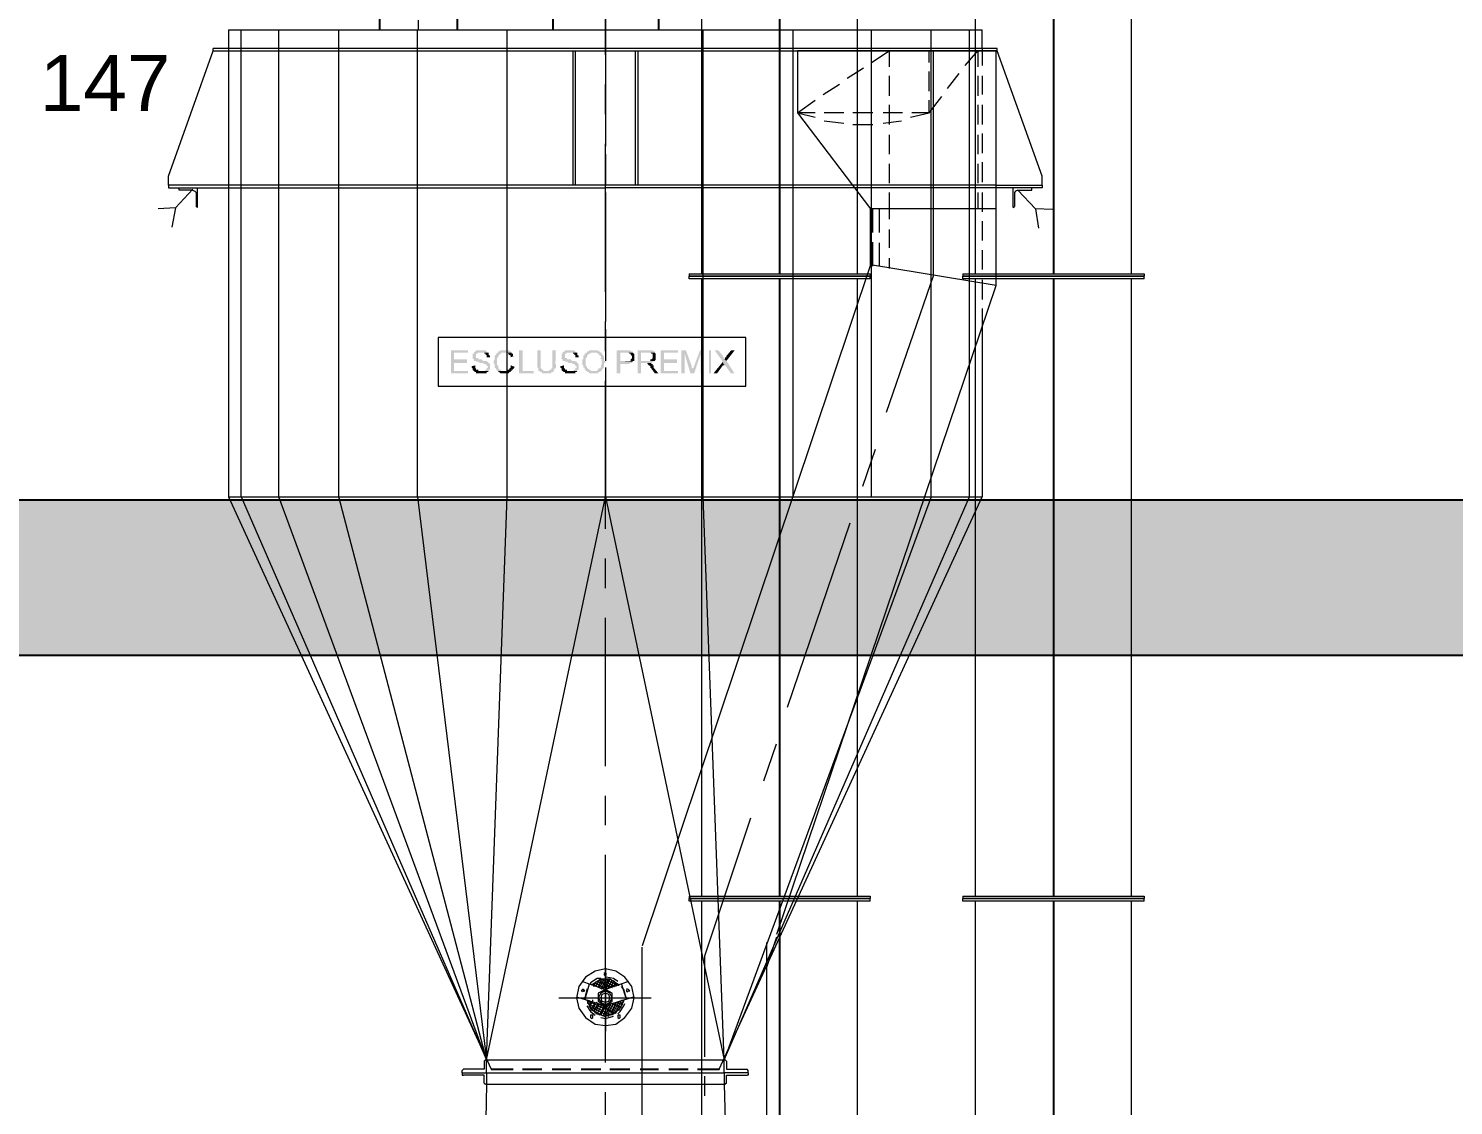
# Model space of a CAD drawing. Header units: millimetres. Extents: x 3220 to 226993, y 817 to 176024.
# Drawn here: x 156455 to 161033, y 138997 to 142458 of the extents above; entities that cross this region are included whole.
import ezdxf

# ---------------------------------------------------------------- set-up
doc = ezdxf.new("R2010")
doc.units = ezdxf.units.MM
doc.linetypes.add('AXES', pattern=[50.8, 31.75, -6.35, 6.35, -6.35])
doc.layers.add('Axe', color=1, linetype='AXES', lineweight=9)
doc.layers.add('Repère', color=76, linetype='Continuous')
doc.layers.add('Sichtbare Kanten(DIN)', color=7, linetype='Continuous', lineweight=50, true_color=0x3f3f3f)
doc.styles.get("Standard").update_dxf_attribs({"font": 'arial.ttf'})

# ---------------------------------------------------------------- blocks, each defined once
blk = doc.blocks.new('section 1-2')
h = blk.add_hatch()
h.set_pattern_fill('AR-CONC', color=256, scale=3)
h.set_pattern_definition([(50, (0, 1000), (546.554, -47.817), [57.15, -628.65]), (355, (0, 1000), (-105.73, 573.17), [45.72, -502.922]), (100.4514, (45.55, 996), (440.824, 525.353), [48.57, -534.271]), (46.1842, (0, 1152.4), (813.237, -126.127), [85.725, -942.975]), (96.6356, (67.8, 1141.9), (712.212, 742.278), [72.855, -801.407]), (351.184, (0, 1152.4), (712.212, 742.278), [68.58, -754.38]), (21, (76.2, 1114.3), (454.843, -306.796), [57.15, -628.65]), (326, (76.2, 1114.3), (185.406, 552.564), [45.72, -502.92]), (71.4514, (114.1, 1088.73), (640.249, 245.768), [48.57, -534.27]), (37.5, (0, 1000), (9.2658, 253.6651), [0, -496.824, 0, -510.54, 0, -504.825]), (7.5, (0, 1000), (200.459, 300.5417), [0, -291.084, 0, -485.394, 0, -192.405]), (327.5, (-169.93, 1000), (406.7718, -17.1862), [0, -190.5, 0, -594.36, 0, -788.67]), (317.5, (-246.13, 1000), (444.3875, 76.2795), [0, -247.65, 0, -394.716, 0, -560.07])])
h.paths.add_polyline_path([(0, 4500), (-250, 4500), (-250, 0), (0, 0)])
h.paths.add_polyline_path([(250, 4500), (0, 4500), (0, 0), (250, 0)])
h.paths.add_polyline_path([(0, 5000), (-250, 5000), (-250, 4500), (0, 4500)])
h.paths.add_polyline_path([(3000, 5000), (0, 5000), (0, 4500), (250, 4500), (3000, 4500)])
h.paths.add_polyline_path([(6000, 5000), (3000, 5000), (3000, 4500), (3250, 4500), (6000, 4500)])
h.paths.add_polyline_path([(9000, 5000), (6000, 5000), (6000, 4500), (6250, 4500), (9000, 4500)])
h.paths.add_polyline_path([(12000, 5000), (9000, 5000), (9000, 4500), (9250, 4500), (12000, 4500)])
h.paths.add_polyline_path([(15000, 5000), (12000, 5000), (12000, 4500), (12250, 4500), (15000, 4500)])
h.paths.add_polyline_path([(24000, 5000), (23750, 5000), (23750, 4500), (24000, 4500)])
h.paths.add_polyline_path([(24250, 5000), (24000, 5000), (24000, 4500), (24250, 4500)])
h.paths.add_polyline_path([(24250, 4500), (24000, 4500), (24000, 0), (24250, 0)])
h.paths.add_polyline_path([(24000, 4500), (23750, 4500), (23750, 0), (24000, 0)])
h.paths.add_polyline_path([(17750, 4500), (17750, 5000), (15000, 5000), (15000, 4500)])
for points in [[(-250, 0), (-250, 5000), (17750, 5000)], [(250, 0), (250, 4500), (17750, 4500)]]:
    blk.add_lwpolyline(points)
at = {"layer": 'Axe', "ltscale": 15}
blk.add_line((9000, -5000), (9000, 33323.9), dxfattribs=at)
blk = doc.blocks.new('ligne broyage L 2')
at = {"true_color": 0x000001}
for points in [[(-441.2, 5217.8), (-496.2, 5217.8), (-496.2, 5144), (-441.2, 5144), (-441.2, 5151.3), (-486.1, 5151.3), (-486.1, 5177.3), (-444.1, 5177.3), (-444.1, 5188.9), (-486.1, 5188.9), (-486.1, 5210.6), (-441.2, 5210.6)], [(-400.7, 5217.8), (-415.2, 5217.8), (-415.2, 5214.9), (-418.1, 5214.9), (-422.4, 5210.6), (-422.4, 5207.7), (-426.7, 5207.7), (-426.7, 5203.3), (-426.7, 5200.5), (-426.7, 5196.1), (-426.7, 5193.2), (-426.7, 5191.8), (-422.4, 5188.9), (-422.4, 5184.5), (-415.2, 5184.5), (-415.2, 5181.6), (-407.9, 5181.6), (-403.6, 5177.3), (-393.5, 5177.3), (-389.1, 5174.4), (-384.8, 5174.4), (-381.9, 5170.1), (-377.6, 5167.2), (-377.6, 5162.8), (-379, 5162.8), (-381.9, 5160), (-381.9, 5155.6), (-384.8, 5155.6), (-389.1, 5151.3), (-396.4, 5151.3), (-374.7, 5151.3), (-374.7, 5155.6), (-370.3, 5155.6), (-370.3, 5160), (-370.3, 5162.8), (-370.3, 5167.2), (-370.3, 5174.4), (-370.3, 5173), (-374.7, 5177.3), (-377.6, 5181.6), (-381.9, 5181.6), (-381.9, 5184.5), (-393.5, 5184.5), (-396.4, 5188.9), (-407.9, 5188.9), (-407.9, 5193.2), (-415.2, 5193.2), (-415.2, 5196.1), (-415.2, 5200.5), (-415.2, 5203.3), (-415.2, 5207.7), (-410.8, 5207.7), (-410.8, 5210.6), (-377.6, 5210.6), (-381.9, 5214.9), (-384.8, 5217.8), (-396.4, 5217.8)], [(-377.6, 5210.6), (-400.7, 5210.6), (-389.1, 5210.6), (-389.1, 5207.7), (-384.8, 5207.7), (-384.8, 5203.3), (-381.9, 5203.3), (-381.9, 5200.5), (-381.9, 5196.1), (-370.3, 5196.1), (-370.3, 5200.5), (-374.7, 5203.3), (-374.7, 5207.7), (-374.7, 5210.6)], [(-322.6, 5217.8), (-337.1, 5217.8), (-341.4, 5214.9), (-344.3, 5214.9), (-344.3, 5210.6), (-348.6, 5210.6), (-348.6, 5207.7), (-351.5, 5207.7), (-351.5, 5203.3), (-353, 5203.3), (-355.9, 5200.5), (-355.9, 5196.1), (-355.9, 5193.2), (-355.9, 5188.9), (-358.8, 5184.5), (-358.8, 5181.6), (-358.8, 5177.3), (-360.2, 5177.3), (-355.9, 5174.4), (-355.9, 5170.1), (-355.9, 5167.2), (-355.9, 5162.8), (-351.5, 5160), (-351.5, 5155.6), (-348.6, 5155.6), (-348.6, 5151.3), (-322.6, 5151.3), (-334.2, 5151.3), (-334.2, 5155.6), (-341.4, 5155.6), (-341.4, 5160), (-341.4, 5158.5), (-344.3, 5162.8), (-344.3, 5167.2), (-344.3, 5170.1), (-348.6, 5170.1), (-348.6, 5174.4), (-348.6, 5181.6), (-348.6, 5184.5), (-348.6, 5188.9), (-348.6, 5193.2), (-344.3, 5196.1), (-344.3, 5200.5), (-345.7, 5199), (-341.4, 5203.3), (-337.1, 5207.7), (-334.2, 5207.7), (-334.2, 5210.6), (-300.9, 5210.6), (-303.8, 5214.9), (-308.1, 5214.9), (-308.1, 5217.8)], [(-300.9, 5210.6), (-322.6, 5210.6), (-315.4, 5210.6), (-311, 5207.7), (-312.5, 5206.2), (-308.1, 5203.3), (-303.8, 5200.5), (-303.8, 5196.1), (-292.2, 5200.5), (-296.5, 5200.5), (-296.5, 5203.3), (-296.5, 5207.7), (-300.9, 5207.7)], [(-266.2, 5217.8), (-277.7, 5217.8), (-277.7, 5144), (-230, 5144), (-230, 5151.3), (-266.2, 5151.3)], [(-208.3, 5217.8), (-218.4, 5217.8), (-218.4, 5174.4), (-218.4, 5167.2), (-218.4, 5162.8), (-215.5, 5162.8), (-215.5, 5160), (-215.5, 5155.6), (-215.5, 5151.3), (-189.5, 5151.3), (-199.6, 5151.3), (-199.6, 5155.6), (-204, 5155.6), (-204, 5160), (-204, 5158.5), (-208.3, 5162.8), (-208.3, 5167.2), (-208.3, 5174.4), (-208.3, 5173)], [(-159.1, 5217.8), (-170.7, 5217.8), (-170.7, 5174.4), (-170.7, 5170.1), (-170.7, 5162.8), (-170.7, 5160), (-173.6, 5160), (-173.6, 5155.6), (-177.9, 5155.6), (-182.3, 5151.3), (-211.2, 5151.3), (-208.3, 5148.4), (-204, 5148.4), (-204, 5144), (-173.6, 5144), (-173.6, 5148.4), (-166.4, 5148.4), (-166.4, 5151.3), (-167.8, 5151.3), (-163.5, 5155.6), (-163.5, 5160), (-159.1, 5160), (-159.1, 5162.8), (-159.1, 5170.1), (-159.1, 5174.4), (-160.6, 5173)], [(-115.7, 5217.8), (-130.2, 5217.8), (-130.2, 5214.9), (-133.1, 5214.9), (-137.4, 5210.6), (-137.4, 5207.7), (-140.3, 5207.7), (-140.3, 5203.3), (-140.3, 5200.5), (-140.3, 5196.1), (-140.3, 5193.2), (-141.8, 5191.8), (-137.4, 5188.9), (-137.4, 5184.5), (-130.2, 5184.5), (-130.2, 5181.6), (-123, 5181.6), (-118.6, 5177.3), (-107, 5177.3), (-104.2, 5174.4), (-99.8, 5174.4), (-96.9, 5170.1), (-92.6, 5167.2), (-92.6, 5162.8), (-96.9, 5160), (-96.9, 5155.6), (-99.8, 5155.6), (-104.2, 5151.3), (-111.4, 5151.3), (-89.7, 5151.3), (-89.7, 5155.6), (-85.3, 5155.6), (-85.3, 5160), (-85.3, 5162.8), (-85.3, 5167.2), (-85.3, 5174.4), (-85.3, 5173), (-89.7, 5177.3), (-92.6, 5181.6), (-96.9, 5181.6), (-96.9, 5184.5), (-107, 5184.5), (-111.4, 5188.9), (-123, 5188.9), (-123, 5193.2), (-130.2, 5193.2), (-130.2, 5196.1), (-130.2, 5200.5), (-130.2, 5203.3), (-130.2, 5207.7), (-125.9, 5207.7), (-125.9, 5210.6), (-92.6, 5210.6), (-96.9, 5214.9), (-99.8, 5217.8), (-111.4, 5217.8)], [(-92.6, 5210.6), (-115.7, 5210.6), (-104.2, 5210.6), (-104.2, 5207.7), (-99.8, 5207.7), (-99.8, 5203.3), (-96.9, 5203.3), (-96.9, 5200.5), (-96.9, 5196.1), (-85.3, 5196.1), (-85.3, 5200.5), (-89.7, 5203.3), (-89.7, 5207.7), (-89.7, 5210.6)], [(-59.3, 5210.6), (-63.6, 5210.6), (-63.6, 5207.7), (-66.5, 5207.7), (-66.5, 5203.3), (-68, 5203.3), (-70.9, 5200.5), (-70.9, 5196.1), (-70.9, 5193.2), (-70.9, 5188.9), (-73.8, 5188.9), (-73.8, 5181.6), (-73.8, 5174.4), (-75.2, 5173), (-70.9, 5170.1), (-70.9, 5167.2), (-70.9, 5162.8), (-66.5, 5162.8), (-66.5, 5160), (-66.5, 5155.6), (-63.6, 5155.6), (-63.6, 5151.3), (-59.3, 5151.3), (-59.3, 5148.4), (-52.1, 5148.4), (-52.1, 5144), (-23.1, 5144), (-23.1, 5148.4), (-18.8, 5148.4), (-14.5, 5151.3), (-47.7, 5151.3), (-47.7, 5155.6), (-52.1, 5155.6), (-56.4, 5160), (-56.4, 5158.5), (-59.3, 5162.8), (-59.3, 5167.2), (-59.3, 5165.7), (-63.6, 5170.1), (-63.6, 5174.4), (-63.6, 5181.6), (-63.6, 5188.9), (-63.6, 5193.2), (-63.6, 5191.8), (-59.3, 5196.1), (-59.3, 5200.5), (-59.3, 5199), (-56.4, 5203.3), (-52.1, 5207.7), (-47.7, 5207.7), (-47.7, 5210.6), (-37.6, 5210.6)], [(-37.6, 5217.8), (-52.1, 5217.8), (-52.1, 5214.9), (-59.3, 5214.9), (-59.3, 5210.6), (-26, 5210.6), (-26, 5207.7), (-23.1, 5207.7), (-18.8, 5203.3), (-18.8, 5200.5), (-14.5, 5200.5), (-14.5, 5196.1), (-14.5, 5193.2), (-15.9, 5191.8), (-11.6, 5188.9), (-11.6, 5184.5), (-11.6, 5181.6), (-11.6, 5174.4), (-11.6, 5173), (-14.5, 5170.1), (-14.5, 5167.2), (-14.5, 5162.8), (-18.8, 5162.8), (-18.8, 5160), (-23.1, 5160), (-23.1, 5155.6), (-26, 5155.6), (-26, 5151.3), (-37.6, 5151.3), (-11.6, 5151.3), (-11.6, 5155.6), (-7.2, 5160), (-7.2, 5162.8), (-4.3, 5162.8), (-4.3, 5167.2), (-4.3, 5170.1), (-4.3, 5174.4), (-4.3, 5177.3), (0, 5177.3), (0, 5184.5), (-4.3, 5184.5), (-4.3, 5188.9), (-4.3, 5193.2), (-4.3, 5196.1), (-4.3, 5200.5), (-7.2, 5200.5), (-7.2, 5203.3), (-8.7, 5203.3), (-11.6, 5207.7), (-11.6, 5210.6), (-14.5, 5210.6), (-18.8, 5214.9), (-23.1, 5214.9), (-23.1, 5217.8), (-33.3, 5217.8)], [(66.5, 5217.8), (36.2, 5217.8), (36.2, 5144), (47.7, 5144), (47.7, 5174.4), (78.1, 5174.4), (78.1, 5177.3), (85.3, 5177.3), (88.2, 5181.6), (47.7, 5184.5), (47.7, 5210.6), (88.2, 5210.6), (88.2, 5214.9), (81, 5214.9), (81, 5217.8)], [(88.2, 5210.6), (66.5, 5210.6), (73.8, 5210.6), (78.1, 5207.7), (81, 5207.7), (81, 5203.3), (85.3, 5200.5), (85.3, 5196.1), (85.3, 5193.2), (83.9, 5191.8), (81, 5188.9), (81, 5184.5), (47.7, 5184.5), (88.2, 5181.6), (88.2, 5184.5), (92.6, 5184.5), (92.6, 5188.9), (92.6, 5193.2), (92.6, 5196.1), (92.6, 5200.5), (92.6, 5203.3), (92.6, 5207.7), (92.6, 5206.2)], [(137.4, 5217.8), (104.2, 5217.8), (104.2, 5144), (114.3, 5144), (114.3, 5177.3), (147.6, 5177.3), (151.9, 5181.6), (154.8, 5181.6), (159.1, 5184.5), (114.3, 5184.5), (114.3, 5210.6), (159.1, 5210.6), (159.1, 5214.9), (154.8, 5214.9), (151.9, 5217.8), (140.3, 5217.8)], [(159.1, 5210.6), (137.4, 5210.6), (144.7, 5210.6), (147.6, 5207.7), (151.9, 5207.7), (151.9, 5203.3), (151.9, 5200.5), (151.9, 5196.1), (151.9, 5193.2), (150.4, 5191.8), (147.6, 5188.9), (144.7, 5188.9), (144.7, 5184.5), (114.3, 5184.5), (159.1, 5184.5), (162, 5188.9), (162, 5193.2), (162, 5200.5), (162, 5203.3), (162, 5207.7), (162, 5206.2)], [(144.7, 5177.3), (125.9, 5177.3), (133.1, 5177.3), (137.4, 5174.4), (136, 5173), (140.3, 5170.1), (144.7, 5167.2), (144.7, 5162.8), (143.2, 5162.8), (147.6, 5160), (159.1, 5144), (170.7, 5144), (154.8, 5162.8), (154.8, 5167.2), (154.8, 5170.1), (151.9, 5170.1), (151.9, 5174.4), (147.6, 5174.4), (147.6, 5177.3)], [(232.9, 5217.8), (177.9, 5217.8), (177.9, 5144), (232.9, 5144), (232.9, 5151.3), (188.1, 5151.3), (188.1, 5177.3), (230, 5177.3), (230, 5188.9), (188.1, 5188.9), (188.1, 5210.6), (232.9, 5210.6)], [(258.9, 5217.8), (244.5, 5217.8), (244.5, 5144), (254.6, 5144), (254.6, 5207.7)], [(258.9, 5217.8), (254.6, 5207.7), (273.4, 5144), (280.6, 5155.6), (280.6, 5160), (277.7, 5160), (277.7, 5162.8), (277.7, 5167.2)], [(313.9, 5217.8), (303.8, 5217.8), (285, 5167.2), (285, 5162.8), (280.6, 5162.8), (280.6, 5160), (280.6, 5155.6), (273.4, 5144), (285, 5144), (306.7, 5207.7)], [(313.9, 5217.8), (306.7, 5207.7), (306.7, 5144), (313.9, 5144)], [(332.7, 5144), (339.9, 5144), (339.9, 5217.8), (332.7, 5217.8)], [(377.6, 5181.6), (347.2, 5144), (358.8, 5144), (377.6, 5170.1), (381.9, 5170.1), (381.9, 5174.4), (380.5, 5173)], [(363.1, 5217.8), (351.5, 5217.8), (377.6, 5181.6), (381.9, 5174.4), (384.8, 5174.4), (384.8, 5170.1), (403.6, 5144), (415.2, 5144), (389.1, 5184.5), (381.9, 5188.9), (381.9, 5193.2), (381.9, 5196.1), (377.6, 5196.1), (377.6, 5200.5)], [(415.2, 5217.8), (403.6, 5217.8), (389.1, 5200.5), (389.1, 5196.1), (384.8, 5196.1), (384.8, 5193.2), (384.8, 5191.8), (381.9, 5188.9), (389.1, 5184.5)], [(-418.1, 5170.1), (-429.6, 5167.2), (-429.6, 5162.8), (-426.7, 5160), (-426.7, 5155.6), (-422.4, 5151.3), (-418.1, 5148.4), (-415.2, 5148.4), (-415.2, 5144), (-381.9, 5144), (-381.9, 5148.4), (-377.6, 5148.4), (-374.7, 5151.3), (-407.9, 5151.3), (-407.9, 5155.6), (-415.2, 5155.6), (-415.2, 5160), (-418.1, 5160), (-418.1, 5162.8), (-418.1, 5167.2)], [(-303.8, 5170.1), (-303.8, 5167.2), (-303.8, 5162.8), (-308.1, 5160), (-308.1, 5158.5), (-311, 5155.6), (-315.4, 5155.6), (-315.4, 5151.3), (-344.3, 5151.3), (-344.3, 5148.4), (-341.4, 5148.4), (-337.1, 5144), (-311, 5144), (-308.1, 5148.4), (-303.8, 5148.4), (-303.8, 5151.3), (-300.9, 5151.3), (-300.9, 5155.6), (-296.5, 5155.6), (-296.5, 5160), (-296.5, 5158.5), (-292.2, 5162.8), (-292.2, 5167.2), (-293.7, 5165.7)], [(-133.1, 5170.1), (-144.7, 5167.2), (-144.7, 5162.8), (-140.3, 5160), (-140.3, 5155.6), (-141.8, 5155.6), (-137.4, 5151.3), (-133.1, 5148.4), (-130.2, 5148.4), (-130.2, 5144), (-96.9, 5144), (-96.9, 5148.4), (-92.6, 5148.4), (-89.7, 5151.3), (-123, 5151.3), (-123, 5155.6), (-130.2, 5155.6), (-130.2, 5160), (-133.1, 5160), (-133.1, 5162.8), (-133.1, 5167.2)]]:
    blk.add_hatch(color=1, dxfattribs=at).paths.add_polyline_path(points)
at = {"color": 4}
for p, q in [((-169.2, 7383.1), (-169.2, 6247.8)), ((170.7, 7383.1), (170.7, 6247.8))]:
    blk.add_line(p, q, dxfattribs=at)
at = {"color": 1, "linetype": 'Continuous', "lineweight": 5, "true_color": 0x000001}
for points in [[(0, 7370.7), (0, 6192.8), (0, 6192.8)], [(1054.6, 5459.4), (1054.6, 6181.2), (1054.6, 6181.2)], [(1054.6, 5459.4), (902.7, 5018.2)], [(866.5, 4899.6), (826, 4780.9)], [(785.5, 4662.3), (584.4, 4070.7)], [(548.3, 3952.1), (507.7, 3833.4)], [(465.8, 3714.8), (318.2, 3270.7), (318.2, 3270.7)], [(318.2, 3270.7), (318.2, 2948.1)], [(318.2, 2885.9), (318.2, 2822.3)]]:
    blk.add_lwpolyline(points, dxfattribs=at)
at = {"color": 7, "linetype": 'Continuous', "lineweight": 5, "true_color": 0x000007}
for points in [[(-1210.8, 6247.8), (1210.8, 6247.8)], [(-1210.8, 6247.8), (-1210.8, 4747.7)], [(-1170.3, 4747.7), (-1170.3, 6247.8)], [(-1048.8, 4747.7), (-1048.8, 6247.8)], [(-856.4, 4747.7), (-856.4, 6247.8)], [(-603.2, 4747.7), (-603.2, 6247.8)], [(-315.4, 4747.7), (-315.4, 6247.8)], [(313.9, 4747.7), (313.9, 6247.8)], [(603.2, 4747.7), (603.2, 6247.8)], [(854.9, 6188.5), (854.9, 6247.8)], [(854.9, 4747.7), (854.9, 6247.8)], [(1047.3, 6188.5), (1047.3, 6247.8)], [(1047.3, 4747.7), (1047.3, 6247.8)], [(1170.3, 6188.5), (1170.3, 6247.8)], [(1170.3, 4747.7), (1170.3, 6247.8)], [(-1403.2, 5748.7), (-1403.2, 5777.6), (-1260, 6181.2)], [(1258.5, 6188.5), (-1260, 6188.5)], [(-1260, 6181.2), (1258.5, 6181.2), (1258.5, 6188.5)], [(-104.2, 6181.2), (-104.2, 5748.7)], [(-96.9, 6181.2), (-96.9, 5748.7)], [(95.5, 6181.2), (95.5, 5748.7)], [(104.2, 6181.2), (104.2, 5748.7)], [(1255.6, 6181.2), (617.7, 6181.2), (617.7, 5981.6)], [(854.9, 6143.6), (911.3, 6181.2), (911.3, 6181.2)], [(911.3, 6181.2), (911.3, 6129.2)], [(1040.1, 6143.6), (1040.1, 6181.2), (1040.1, 6181.2)], [(1155.8, 6133.5), (1196.3, 6181.2), (1196.3, 6181.2)], [(1196.3, 6181.2), (1196.3, 6129.2)], [(1255.6, 5426.1), (1255.6, 6181.2), (1255.6, 6181.2)], [(1403.2, 5748.7), (1403.2, 5777.6), (1258.5, 6181.2)], [(776.8, 6093), (828.9, 6126.3)], [(911.3, 6100.2), (911.3, 6036.6)], [(1040.1, 6051), (1040.1, 6114.7)], [(1099.4, 6059.7), (1137, 6107.5)], [(1196.3, 6100.2), (1196.3, 6036.6)], [(700.1, 6040.9), (752.2, 6074.2)], [(617.7, 5981.6), (674.1, 6022.1)], [(911.3, 6007.6), (911.3, 5944)], [(1040.1, 5981.6), (1080.6, 6033.7)], [(1040.1, 5981.6), (1040.1, 6022.1)], [(1196.3, 6007.6), (1196.3, 5944)], [(674.1, 5981.6), (617.7, 5981.6), (852, 5673.5)], [(617.7, 5981.6), (674.1, 5967.1)], [(766.7, 5981.6), (703, 5981.6)], [(703, 5955.6), (766.7, 5948.3)], [(859.3, 5981.6), (795.6, 5981.6)], [(954.7, 5981.6), (892.5, 5981.6)], [(892.5, 5948.3), (951.8, 5955.6)], [(980.8, 5967.1), (1040.1, 5981.6), (1040.1, 5981.6)], [(1040.1, 5981.6), (985.1, 5981.6)], [(795.6, 5944), (859.3, 5944)], [(911.3, 5910.7), (911.3, 5848.5)], [(1196.3, 5910.7), (1196.3, 5848.5)], [(911.3, 5818.1), (911.3, 5755.9)], [(1196.3, 5818.1), (1196.3, 5755.9)], [(0, 5748.7), (-1403.2, 5748.7), (-1403.2, 5740)], [(-1403.2, 5740), (0, 5740), (0, 5740)], [(-1326.5, 5732.8), (-1369.9, 5732.8), (-1369.9, 5740), (-1310.6, 5740)], [(-1326.5, 5732.8), (-1319.3, 5729.9), (-1314.9, 5725.6), (-1314.9, 5680.7)], [(-1310.6, 5677.8), (-1310.6, 5740), (-1310.6, 5740)], [(1255.6, 5748.7), (0, 5748.7)], [(1255.6, 5740), (0, 5740)], [(911.3, 5725.6), (911.3, 5673.5), (911.3, 5673.5)], [(1196.3, 5725.6), (1196.3, 5673.5), (1196.3, 5673.5)], [(1255.6, 5748.7), (1403.2, 5748.7), (1403.2, 5740)], [(1403.2, 5740), (1255.6, 5740)], [(1325.1, 5732.8), (1369.9, 5732.8), (1369.9, 5740), (1310.6, 5740)], [(1310.6, 5677.8), (1310.6, 5740), (1310.6, 5740)], [(1325.1, 5732.8), (1317.8, 5729.9), (1314.9, 5725.6), (1314.9, 5680.7)], [(-1310.6, 5677.8), (-1314.9, 5680.7), (-1314.9, 5680.7)], [(1310.6, 5677.8), (1314.9, 5680.7), (1314.9, 5680.7)], [(1255.6, 5673.5), (852, 5673.5)], [(852, 5492.7), (852, 5673.5)], [(859.3, 5596.8), (859.3, 5673.5), (859.3, 5673.5)], [(881, 5596.8), (881, 5673.5), (881, 5673.5)], [(911.3, 5673.5), (911.3, 5640.2)], [(911.3, 5606.9), (911.3, 5547.6)], [(859.3, 5488.3), (859.3, 5566.4), (859.3, 5566.4)], [(881, 5488.3), (881, 5563.5), (881, 5563.5)], [(911.3, 5514.4), (911.3, 5481.1), (911.3, 5481.1)], [(852, 5492.7), (118.6, 3304), (118.6, 3304)], [(551.1, 3341.6), (1255.6, 5426.1), (852, 5492.7)], [(1210.8, 5295.9), (1210.8, 4747.7)], [(1170.3, 4747.7), (1170.3, 5181.6)], [(-1210.8, 4747.7), (1210.8, 4747.7)], [(-1210.8, 4747.7), (-367.4, 2907.6)], [(-1170.3, 4747.7), (-381.9, 2938), (-1048.8, 4747.7)], [(-381.9, 2938), (-856.4, 4747.7)], [(-603.2, 4747.7), (-381.9, 2938), (-315.4, 4747.7)], [(-381.9, 2938), (0, 4747.7), (0, 4747.7)], [(0, 4747.7), (381.9, 2938), (313.9, 4747.7)], [(366, 2907.6), (1210.8, 4747.7)], [(1047.3, 4747.7), (381.9, 2938), (1170.3, 4747.7)], [(118.6, 2466.4), (118.6, 3299.6)], [(517.9, 3233.1), (551.1, 3332.9)], [(517.9, 3315.6), (517.9, 2470.8), (517.9, 2470.8)], [(0, 2985.7), (0, 3277.9), (0, 3277.9)], [(-40.5, 3181), (-11.6, 3166.6)], [(-40.5, 3178.1), (-40.5, 3181)], [(-37.6, 3173.8), (-30.4, 3189.7)], [(-33.3, 3185.4), (-11.6, 3173.8), (7.2, 3166.6)], [(-30.4, 3173.8), (-18.8, 3192.6)], [(-26, 3189.7), (-14.5, 3185.4), (14.5, 3170.9)], [(-23.1, 3170.9), (-14.5, 3189.7)], [(-18.8, 3192.6), (21.7, 3170.9), (21.7, 3170.9)], [(-18.8, 3170.9), (-14.5, 3178.1)], [(-14.5, 3189.7), (-11.6, 3196.9)], [(-14.5, 3178.1), (-4.3, 3196.9)], [(-11.6, 3196.9), (28.9, 3173.8)], [(2.9, 3196.9), (-11.6, 3170.9), (-11.6, 3166.6)], [(-7.2, 3166.6), (11.6, 3196.9)], [(0, 3196.9), (40.5, 3178.1)], [(0, 3163.7), (14.5, 3196.9)], [(7.2, 3166.6), (21.7, 3192.6)], [(18.8, 3170.9), (26, 3189.7)], [(26, 3192.6), (28.9, 3189.7)], [(26, 3173.8), (33.3, 3185.4)], [(33.3, 3173.8), (36.2, 3181)], [(40.5, 3178.1), (44.8, 3178.1)], [(-149, 3137.6), (147.6, 3137.6), (147.6, 3137.6)], [(-59.3, 3130.4), (-47.7, 3123.2), (-47.7, 3123.2)], [(-56.4, 3123.2), (-52.1, 3130.4)], [(-56.4, 3118.8), (-56.4, 3123.2), (-56.4, 3123.2)], [(18.8, 3081.2), (-56.4, 3118.8), (-56.4, 3118.8)], [(-52.1, 3107.3), (-40.5, 3126.1)], [(-52.1, 3114.5), (-47.7, 3123.2)], [(-47.7, 3123.2), (-47.7, 3126.1)], [(26, 3085.6), (14.5, 3092.8), (-47.7, 3123.2)], [(-44.8, 3100), (-33.3, 3123.2)], [(-40.5, 3126.1), (-40.5, 3130.4)], [(-40.5, 3097.1), (-30.4, 3123.2)], [(-37.6, 3092.8), (-23.1, 3118.8)], [(-33.3, 3088.4), (-18.8, 3118.8)], [(-30.4, 3123.2), (11.6, 3100), (33.3, 3088.4)], [(-26, 3085.6), (-11.6, 3114.5)], [(0, 3078.3), (11.6, 3104.4), (18.8, 3118.8)], [(7.2, 3078.3), (14.5, 3097.1), (26, 3118.8)], [(7.2, 3111.6), (11.6, 3114.5)], [(11.6, 3114.5), (44.8, 3097.1)], [(14.5, 3081.2), (18.8, 3085.6), (36.2, 3123.2)], [(18.8, 3118.8), (47.7, 3104.4)], [(21.7, 3081.2), (44.8, 3126.1)], [(26, 3118.8), (52.1, 3107.3)], [(33.3, 3088.4), (52.1, 3130.4)], [(33.3, 3123.2), (55, 3114.5)], [(44.8, 3126.1), (55, 3118.8)], [(44.8, 3100), (59.3, 3126.1)], [(52.1, 3130.4), (59.3, 3126.1)], [(-52.1, 3111.6), (11.6, 3078.3)], [(-47.7, 3100), (-4.3, 3078.3)], [(-18.8, 3081.2), (-4.3, 3111.6)], [(-14.5, 3081.2), (0, 3111.6)], [(-7.2, 3078.3), (7.2, 3111.6)], [(0, 3111.6), (11.6, 3107.3), (36.2, 3092.8)], [(-381.9, 2859.9), (-400.7, 1837.2)], [(-381.9, 2859.9), (381.9, 2859.9), (381.9, 2859.9)], [(381.9, 2859.9), (399.3, 2233.5)]]:
    blk.add_lwpolyline(points, dxfattribs=at)
at = {"color": 5, "linetype": 'Continuous', "lineweight": 5, "true_color": 0x000005}
for points in [[(0, 6247.8), (0, 5874.6)], [(1210.8, 6188.5), (1210.8, 6133.5)], [(1210.8, 6100.2), (1210.8, 6040.9)], [(1210.8, 6007.6), (1210.8, 5944)], [(1210.8, 5915.1), (1210.8, 5851.4)], [(0, 5848.5), (0, 5784.9)], [(1210.8, 5822.5), (1210.8, 5758.8)], [(0, 5810.9), (0, 5748.7)], [(0, 5725.6), (0, 5348)], [(1210.8, 5725.6), (1210.8, 5663.4)], [(0, 5685.1), (0, 5310.4)], [(1210.8, 5633), (1210.8, 5570.8)], [(1210.8, 5540.4), (1210.8, 5478.2)], [(1210.8, 5444.9), (1210.8, 5381.3)], [(1210.8, 5352.3), (1210.8, 5295.9), (1210.8, 5295.9)], [(0, 5285.8), (0, 5226.5)], [(0, 5248.2), (0, 5184.5)], [(0, 5162.8), (0, 4747.7), (0, 4747.7)], [(0, 5122.3), (0, 4747.7), (0, 4747.7)], [(0, 3233.1), (0, 3030.6), (0, 3030.6)], [(-59.3, 3166.6), (-59.3, 3163.7), (-66.5, 3137.6), (-63.6, 3130.4)], [(-14.5, 3199.8), (-26, 3199.8), (-47.7, 3185.4), (-47.7, 3181)], [(40.5, 3189.7), (26, 3199.8), (2.9, 3204.2)], [(66.5, 3137.6), (59.3, 3163.7), (52.1, 3173.8)], [(-99.8, 3137.6), (99.8, 3137.6), (99.8, 3137.6)], [(40.5, 3085.6), (47.7, 3092.8), (59.3, 3111.6), (62.2, 3118.8)], [(66.5, 3137.6), (66.5, 3140.5), (66.5, 3140.5)], [(-59.3, 3111.6), (-47.7, 3092.8), (-33.3, 3081.2)], [(-14.5, 3074), (0, 3071.1), (26, 3078.3)]]:
    blk.add_lwpolyline(points, dxfattribs=at)
at = {"color": 7, "linetype": 'Continuous', "lineweight": 15, "true_color": 0x000007}
for points in [[(1210.8, 6188.5), (1210.8, 6247.8)], [(-1260, 6181.2), (-1260, 6188.5)], [(-1325.1, 5735.7), (-1381.5, 5676.4), (-1393.1, 5614.2)], [(1325.1, 5732.8), (1381.5, 5673.5), (1381.5, 5673.5)], [(-1381.5, 5676.4), (-1436.5, 5673.5), (-1436.5, 5673.5)], [(1436.5, 5670.6), (1381.5, 5673.5), (1391.6, 5611.3)], [(-73.8, 3189.7), (0, 3163.7), (0, 3163.7)], [(-52.1, 3181), (-66.5, 3133.3), (-66.5, 3133.3)], [(44.8, 3178.1), (14.5, 3196.9), (-14.5, 3196.9), (-44.8, 3178.1)], [(73.8, 3189.7), (0, 3163.7)], [(52.1, 3181), (66.5, 3133.3), (66.5, 3133.3)], [(-92.6, 3140.5), (0, 3111.6), (0, 3111.6)], [(-59.3, 3130.4), (-47.7, 3104.4), (-26, 3085.6), (0, 3078.3), (26, 3085.6), (47.7, 3104.4), (59.3, 3130.4)], [(92.6, 3140.5), (0, 3111.6)], [(-460, 2896.1), (-381.9, 2896.1), (-381.9, 2938)], [(-389.1, 2933.7), (-384.8, 2938), (-384.8, 2938)], [(-389.1, 2933.7), (-389.1, 2912)], [(-381.9, 2938), (-384.8, 2938)], [(-381.9, 2938), (381.9, 2938)], [(381.9, 2938), (384.8, 2938)], [(458.6, 2896.1), (381.9, 2896.1), (381.9, 2938)], [(389.1, 2933.7), (384.8, 2938), (384.8, 2938)], [(389.1, 2933.7), (389.1, 2912)], [(-460, 2903.3), (-455.7, 2907.6), (-455.7, 2907.6)], [(-460, 2896.1), (-460, 2903.3)], [(-460, 2896.1), (-460, 2893.2)], [(-460, 2896.1), (-381.9, 2896.1), (-381.9, 2859.9)], [(-460, 2893.2), (-460, 2888.8), (-455.7, 2888.8)], [(-396.4, 2907.6), (-455.7, 2907.6)], [(-396.4, 2888.8), (-455.7, 2888.8)], [(-389.1, 2912), (-389.1, 2907.6), (-396.4, 2907.6)], [(-389.1, 2881.6), (-389.1, 2888.8), (-396.4, 2888.8)], [(-381.9, 2896.1), (381.9, 2896.1)], [(458.6, 2896.1), (381.9, 2896.1), (381.9, 2859.9)], [(389.1, 2912), (389.1, 2907.6), (396.4, 2907.6)], [(389.1, 2881.6), (389.1, 2888.8), (396.4, 2888.8)], [(396.4, 2907.6), (455.7, 2907.6)], [(396.4, 2888.8), (455.7, 2888.8)], [(458.6, 2903.3), (455.7, 2907.6), (455.7, 2907.6)], [(458.6, 2893.2), (458.6, 2888.8), (455.7, 2888.8)], [(458.6, 2896.1), (458.6, 2903.3)], [(458.6, 2896.1), (458.6, 2893.2)], [(-389.1, 2862.8), (-389.1, 2881.6)], [(-389.1, 2862.8), (-384.8, 2859.9), (-384.8, 2859.9)], [(-381.9, 2859.9), (-384.8, 2859.9)], [(381.9, 2859.9), (384.8, 2859.9)], [(389.1, 2862.8), (384.8, 2859.9), (384.8, 2859.9)], [(389.1, 2862.8), (389.1, 2881.6)]]:
    blk.add_lwpolyline(points, dxfattribs=at)
at = {"color": 1, "linetype": 'Continuous', "lineweight": 5, "true_color": 0x000001}
blk.add_lwpolyline([(451.3, 5103.5), (451.3, 5259.8), (-536.7, 5259.8), (-536.7, 5103.5)], close=True, dxfattribs=at)
at = {"color": 7, "linetype": 'Continuous', "lineweight": 15, "true_color": 0x000007}
for points in [[(92.6, 3137.6), (85.3, 3173.8), (62.2, 3204.2), (33.3, 3223), (0, 3230.2), (-33.3, 3223), (-63.6, 3204.2), (-85.3, 3173.8), (-92.6, 3137.6), (-85.3, 3104.4), (-63.6, 3074), (-33.3, 3052.3), (0, 3047.9), (33.3, 3052.3), (62.2, 3074), (85.3, 3104.4)], [(2.9, 3215.7), (0, 3218.6), (-4.3, 3215.7), (-4.3, 3211.4), (0, 3207.1), (2.9, 3211.4)], [(-66.5, 3159.3), (-70.9, 3163.7), (-70.9, 3166.6), (-73.8, 3163.7), (-78.1, 3159.3), (-73.8, 3159.3), (-70.9, 3156.4), (-70.9, 3159.3)], [(78.1, 3159.3), (73.8, 3163.7), (69.4, 3166.6), (69.4, 3163.7), (66.5, 3159.3), (69.4, 3159.3), (69.4, 3156.4), (73.8, 3159.3)], [(14.5, 3137.6), (11.6, 3147.8), (0, 3152.1), (-11.6, 3147.8), (-14.5, 3137.6), (-11.6, 3126.1), (0, 3123.2), (11.6, 3126.1)], [(-40.5, 3078.3), (-40.5, 3081.2), (-47.7, 3081.2), (-47.7, 3074), (-44.8, 3071.1), (-40.5, 3074)], [(47.7, 3078.3), (47.7, 3081.2), (40.5, 3081.2), (40.5, 3074), (44.8, 3071.1), (47.7, 3074)]]:
    blk.add_lwpolyline(points, close=True, dxfattribs=at)
at = {"color": 7, "linetype": 'Continuous', "lineweight": 5, "true_color": 0x000007}
for points in [[(-23.1, 3126.1), (0, 3111.6), (21.7, 3126.1), (21.7, 3152.1), (0, 3163.7), (-23.1, 3152.1)], [(21.7, 3137.6), (14.5, 3152.1), (0, 3159.3), (-14.5, 3152.1), (-23.1, 3137.6), (-14.5, 3123.2), (0, 3114.5), (14.5, 3123.2)]]:
    blk.add_lwpolyline(points, close=True, dxfattribs=at)
at = {"color": 7, "linetype": 'Continuous', "lineweight": -2, "true_color": 0x000007}
for points in [[(-367.4, 2907.6), (-296.5, 2907.6)], [(-266.2, 2907.6), (-204, 2907.6)], [(-170.7, 2907.6), (-111.4, 2907.6)], [(-78.1, 2907.6), (-14.5, 2907.6)], [(14.5, 2907.6), (78.1, 2907.6)], [(111.4, 2907.6), (170.7, 2907.6)], [(204, 2907.6), (266.2, 2907.6)], [(296.5, 2907.6), (366, 2907.6), (366, 2907.6)]]:
    blk.add_lwpolyline(points, dxfattribs=at)
blk = doc.blocks.new('be 500 gain 2000')
at = {"layer": 'Sichtbare Kanten(DIN)', "color": 5, "lineweight": 0}
for p, q in [((0, -291), (0, 291)), ((8, 291), (0, 291)), ((8, 291), (8, -291)), ((1992, -291), (1992, 291)), ((1992, 291), (2000, 291)), ((2000, 291), (2000, -291)), ((1992, 250.5), (8, 250.5)), ((8, 1), (1992, 1)), ((1992, 0), (8, 0)), ((1992, -250.5), (8, -250.5)), ((8, -291), (0, -291)), ((1992, -291), (2000, -291))]:
    blk.add_line(p, q, dxfattribs=at)
blk = doc.blocks.new('153')
at = {"color": 5, "lineweight": 0, "rotation": 270}
for p in [(-440, 12218.2), (440, 12218.2), (-440, 10218.2), (440, 10218.2), (-440, 8218.2), (440, 8218.2)]:
    blk.add_blockref('be 500 gain 2000', p, dxfattribs=at)

msp = doc.modelspace()

# ---------------------------------------------------------------- linework, layer by layer
at = {"color": 30}
for points in [[(157583.2, 142453.3), (157583.2, 142536.3, 0.131652), (157566.5, 142598.8), (156034.5, 145252.3, -0.131652), (155984.2, 145439.8), (155984.2, 154090.4)], [(157833.2, 142453.3), (157833.2, 142536.3, 0.131652), (157783, 142723.8), (156251, 145377.3, -0.131652), (156234.2, 145439.8), (156234.2, 154090.4)]]:
    msp.add_lwpolyline(points, format="xyb", dxfattribs=at)
at = {"layer": 'Axe'}
msp.add_lwpolyline([(157708.2, 142453.3), (157708.2, 142536.3, 0.131652), (157674.7, 142661.3), (156142.7, 145314.8, -0.131652), (156109.2, 145439.8), (156109.2, 154090.4)], format="xyb", dxfattribs=at)

# ---------------------------------------------------------------- block references
for name, p in [('section 1-2', (149308.2, 135943.7)), ('153', (159308.2, 131443.7)), ('ligne broyage L 2', (158308.2, 136205.5))]:
    msp.add_blockref(name, p)

# ---------------------------------------------------------------- texts
at = {"layer": 'Repère', "insert": (156491.1, 142372.9), "char_height": 180, "attachment_point": 1}
msp.add_mtext_dynamic_manual_height_columns('147', width=631.382, gutter_width=12.5, heights=[0], dxfattribs=at)

doc.saveas('drawing.dxf')
